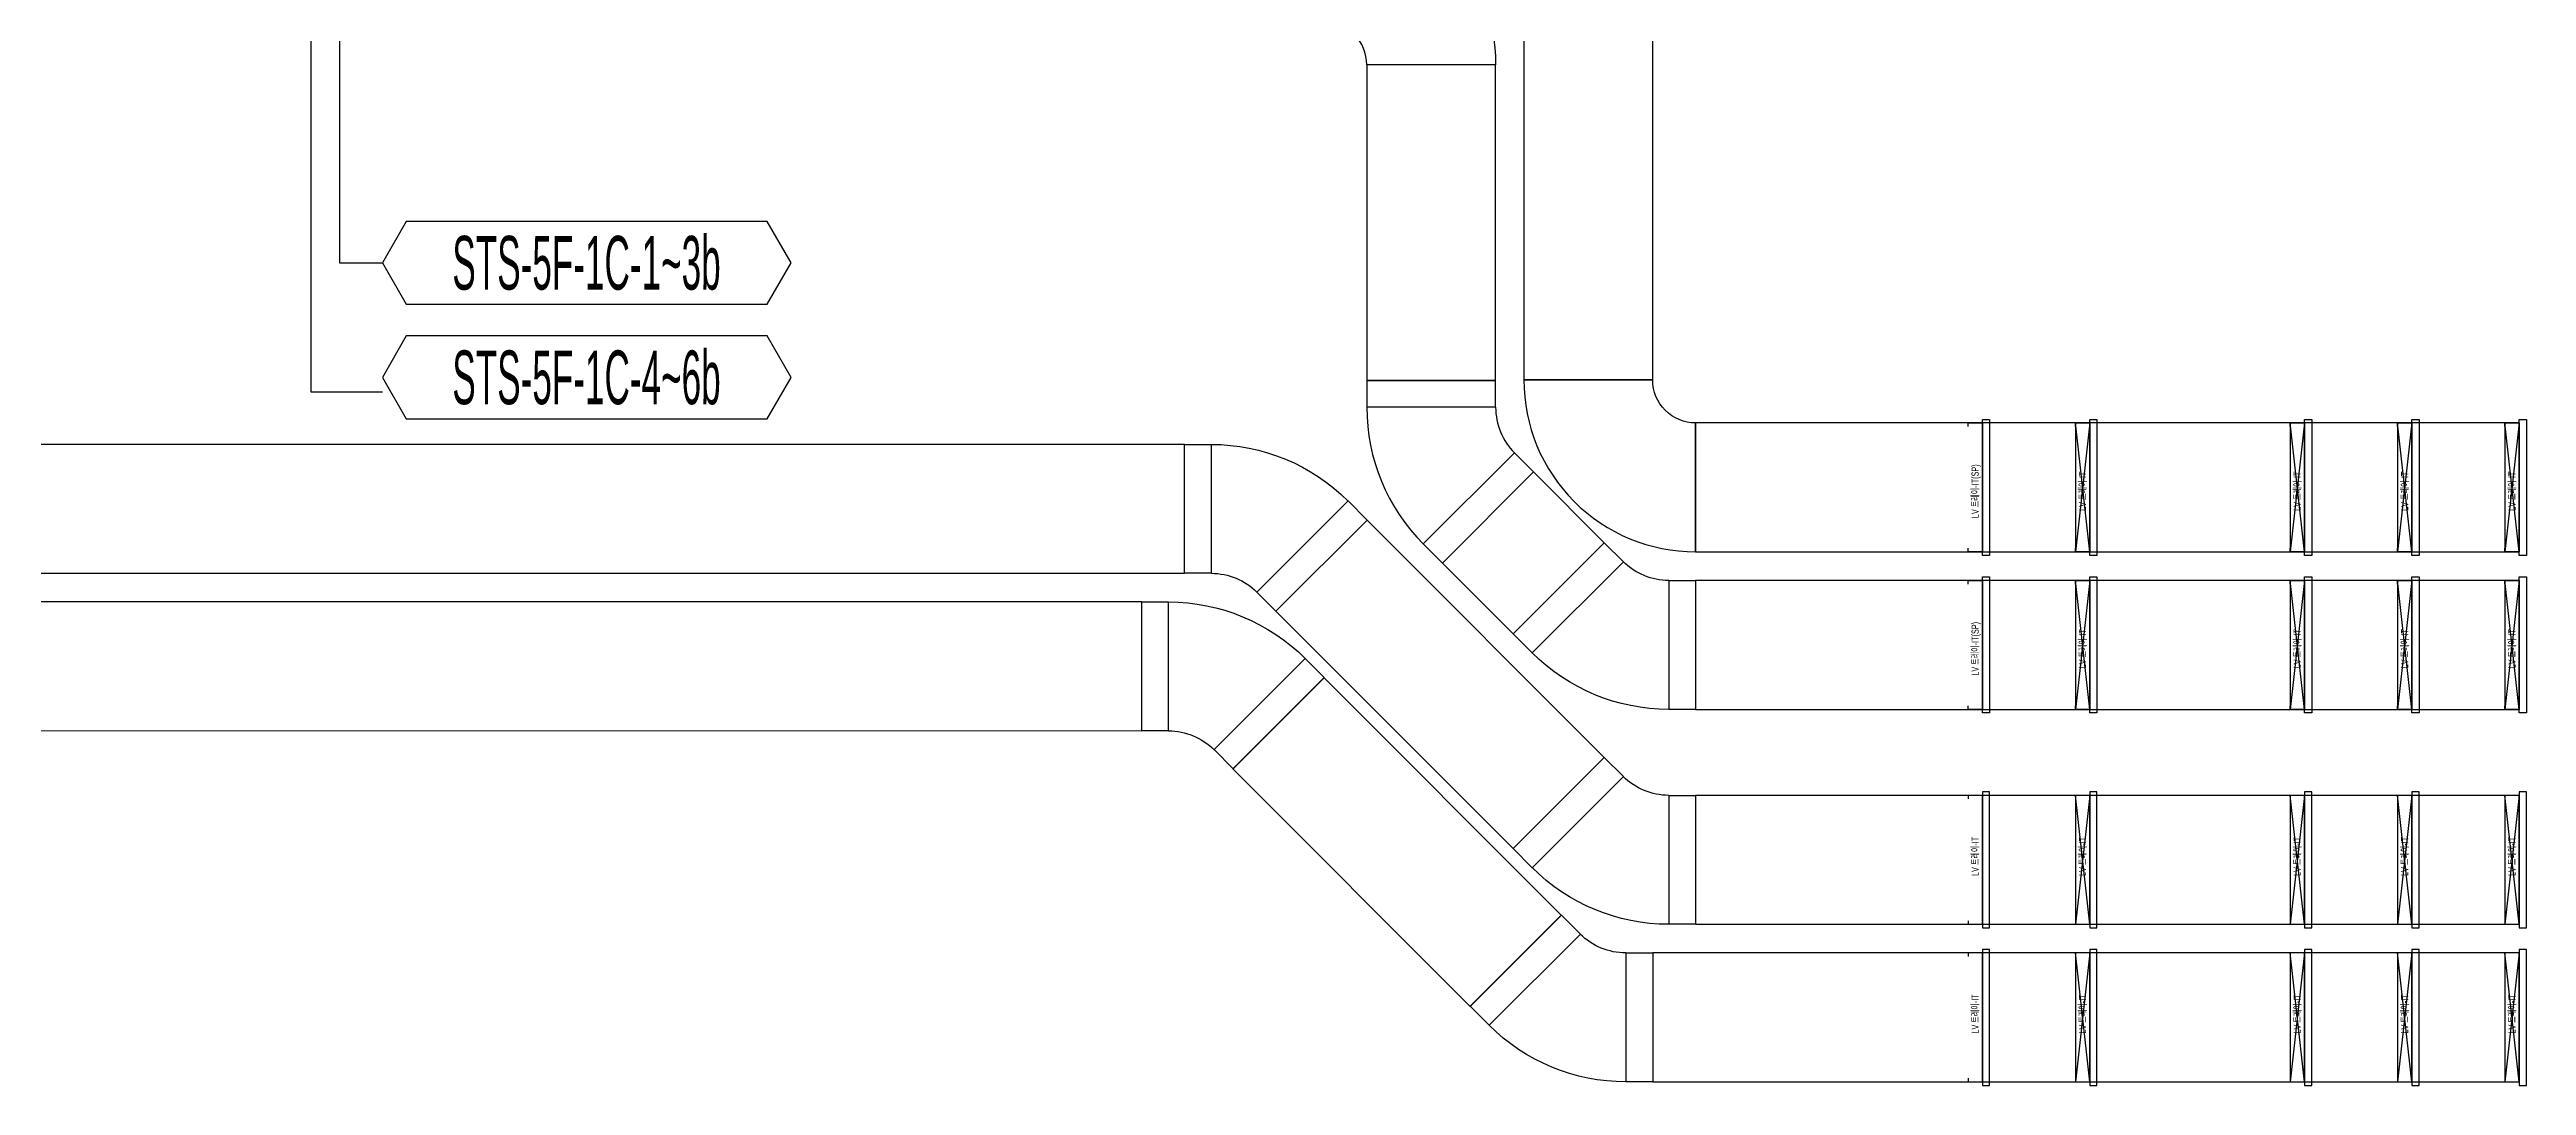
# Model space of a CAD drawing. Header units: millimetres. Extents: x 33932 to 374132, y 182625 to 847314.
# Drawn here: x 333750 to 351050, y 396825 to 404056 of the extents above; entities that cross this region are included whole.
import ezdxf
from ezdxf.enums import TextEntityAlignment as Align

# ---------------------------------------------------------------- set-up
doc = ezdxf.new("R2010")
doc.units = ezdxf.units.MM
doc.header["$LTSCALE"] = 150
for name, color, linetype in [('-----26 Electrical Cable Tray_LV_STSPDU_A', 181, 'Continuous'), ('-----26 Electrical Cable Tray_LV_STSPDU_B', 41, 'Continuous'), ('-----99 Cable Schedule', 2, 'Continuous')]:
    doc.layers.add(name, color=color, linetype=linetype)
doc.styles.add('ELEC', font='')
doc.styles.get('ELEC').set_extended_font_data('Dotum')

# ---------------------------------------------------------------- blocks, each defined once
blk = doc.blocks.new('A$C1dfe50b2')
at = {"layer": '-----26 Electrical Cable Tray_LV_STSPDU_B'}
for p, q in [((636, 1275), (0, 638)), ((769, 1142), (636, 1275)), ((133, 505), (769, 1142)), ((0, 638), (133, 505)), ((264, 188), (1164, 188)), ((264, 188), (264, 0)), ((1164, 0), (1164, 188)), ((264, 0), (1164, 0))]:
    blk.add_line(p, q, dxfattribs=at)
for radius, end in [(1350, 44.9921), (450, 44.9385)]:
    blk.add_arc((-186, 188), radius, 0, end, dxfattribs=at)
blk = doc.blocks.new('A$C71e5e9d3')
at = {"layer": '-----26 Electrical Cable Tray_LV_STSPDU_A'}
for p, q in [((636, 1275), (0, 638)), ((769, 1142), (636, 1275)), ((133, 505), (769, 1142)), ((0, 638), (133, 505)), ((264, 188), (1164, 188)), ((264, 188), (264, 0)), ((1164, 0), (1164, 188)), ((264, 0), (1164, 0))]:
    blk.add_line(p, q, dxfattribs=at)
for radius, end in [(1350, 44.9921), (450, 44.9385)]:
    blk.add_arc((-186, 188), radius, 0, end, dxfattribs=at)

msp = doc.modelspace()

# ---------------------------------------------------------------- linework, layer by layer
at = {"layer": '-----26 Electrical Cable Tray_LV_STSPDU_A'}
msp.add_lwpolyline([(342950, 403950), (342950, 403950, 0.414214), (342650, 404250), (342650, 404250), (342650, 405150, -0.414214), (343850, 403950)], format="xyb", close=True, dxfattribs=at)
msp.add_lwpolyline([(342950, 403950), (342950, 403950, 0.414214), (342650, 404250), (342650, 404250), (342650, 405150, -0.414214), (343850, 403950)], format="xyb", close=True, dxfattribs=at)
msp.add_lwpolyline([(342950, 403950), (342950, 403950, 0.414214), (342650, 404250), (342650, 404250), (342650, 405150, -0.414214), (343850, 403950)], format="xyb", close=True, dxfattribs=at)
msp.add_lwpolyline([(342950, 403950), (342950, 403950, 0.414214), (342650, 404250), (342650, 404250), (342650, 405150, -0.414214), (343850, 403950)], format="xyb", close=True, dxfattribs=at)
msp.add_lwpolyline([(342950, 401747), (343850, 401747), (343850, 403950), (342950, 403950)], close=True, dxfattribs=at)
msp.add_lwpolyline([(342950, 401747), (343850, 401747), (343850, 403950), (342950, 403950)], close=True, dxfattribs=at)
at = {"layer": '-----26 Electrical Cable Tray_LV_STSPDU_A', "elevation": 0}
for points in [[(342950, 401747), (343850, 401747), (343850, 403950), (342950, 403950)], [(342950, 401747), (343850, 401747), (343850, 403950), (342950, 403950)], [(315674, 401302), (315674, 400402), (341677, 400400), (341677, 401300)], [(315674, 401302), (315674, 400402), (341677, 400400), (341677, 401300)], [(315674, 401300), (315674, 400400), (341677, 400400), (341677, 401300)], [(315674, 401300), (315674, 400400), (341677, 400400), (341677, 401300)], [(344114, 401108), (343478, 400472), (343972, 399978), (344608, 400614)], [(344114, 401108), (343478, 400472), (343972, 399978), (344608, 400614)], [(344114, 401108), (343478, 400472), (343972, 399978), (344608, 400614)], [(344114, 401108), (343478, 400472), (343972, 399978), (344608, 400614)], [(342952, 400772), (342315, 400136), (343972, 398478), (344608, 399114)], [(342952, 400772), (342315, 400136), (343972, 398478), (344608, 399114)], [(342952, 400772), (342315, 400136), (343972, 398478), (344608, 399114)], [(342952, 400772), (342315, 400136), (343972, 398478), (344608, 399114)], [(345247, 400350), (345247, 399450), (349500, 399450), (349500, 400350)], [(345247, 400350), (345247, 399450), (348000, 399450), (348000, 400350)], [(345247, 400350), (345247, 399450), (351000, 399450), (351000, 400350)], [(345247, 400350), (345247, 399450), (350250, 399450), (350250, 400350)], [(348000, 399450), (348000, 400350), (347900, 400350), (347900, 399450)], [(349500, 399450), (349500, 400350), (349400, 400350), (349400, 399450)], [(350250, 399450), (350250, 400350), (350150, 400350), (350150, 399450)], [(351000, 399450), (351000, 400350), (350900, 400350), (350900, 399450)], [(345247, 398850), (345247, 397950), (349500, 397950), (349500, 398850)], [(345247, 398850), (345247, 397950), (348000, 397950), (348000, 398850)], [(345247, 398850), (345247, 397950), (351000, 397950), (351000, 398850)], [(345247, 398850), (345247, 397950), (350250, 397950), (350250, 398850)], [(348000, 397950), (348000, 398850), (347900, 398850), (347900, 397950)], [(349500, 397950), (349500, 398850), (349400, 398850), (349400, 397950)], [(350250, 397950), (350250, 398850), (350150, 398850), (350150, 397950)], [(351000, 397950), (351000, 398850), (350900, 398850), (350900, 397950)]]:
    msp.add_lwpolyline(points, close=True, dxfattribs=at)
for points in [[(348000, 399450), (347900, 400350)], [(348000, 400350), (347900, 399450)], [(349500, 399450), (349400, 400350)], [(349500, 400350), (349400, 399450)], [(350250, 399450), (350150, 400350)], [(350250, 400350), (350150, 399450)], [(351000, 399450), (350900, 400350)], [(351000, 400350), (350900, 399450)], [(348000, 397950), (347900, 398850)], [(348000, 398850), (347900, 397950)], [(349500, 397950), (349400, 398850)], [(349500, 398850), (349400, 397950)], [(350250, 397950), (350150, 398850)], [(350250, 398850), (350150, 397950)], [(351000, 397950), (350900, 398850)], [(351000, 398850), (350900, 397950)]]:
    msp.add_lwpolyline(points, dxfattribs=at)
at = {"layer": '-----26 Electrical Cable Tray_LV_STSPDU_B', "elevation": 0}
for points in [[(344947, 416050), (344047, 416050), (344047, 401750), (344947, 401750)], [(344947, 416050), (344047, 416050), (344047, 401750), (344947, 401750)], [(344947, 416050), (344047, 416050), (344047, 401750), (344947, 401750)], [(344947, 416050), (344047, 416050), (344047, 401750), (344947, 401750)], [(345247, 401450), (345247, 400550), (349500, 400550), (349500, 401450)], [(345247, 401450), (345247, 400550), (348000, 400550), (348000, 401450)], [(345247, 401450), (345247, 400550), (351000, 400550), (351000, 401450)], [(345247, 401450), (345247, 400550), (350250, 400550), (350250, 401450)], [(348000, 400550), (348000, 401450), (347900, 401450), (347900, 400550)], [(349500, 400550), (349500, 401450), (349400, 401450), (349400, 400550)], [(350250, 400550), (350250, 401450), (350150, 401450), (350150, 400550)], [(351000, 400550), (351000, 401450), (350900, 401450), (350900, 400550)], [(318849, 400202), (318849, 399302), (341378, 399300), (341378, 400200)], [(318849, 400202), (318849, 399302), (341378, 399300), (341378, 400200)], [(318849, 400202), (318849, 399302), (341378, 399300), (341378, 400200)], [(318849, 400202), (318849, 399302), (341378, 399300), (341378, 400200)], [(342652, 399671), (342015, 399035), (343672, 397377), (344308, 398014)], [(342652, 399671), (342015, 399035), (343672, 397377), (344308, 398014)], [(342652, 399671), (342015, 399035), (343672, 397377), (344308, 398014)], [(342652, 399671), (342015, 399035), (343672, 397377), (344308, 398014)], [(348000, 396850), (348000, 397750), (347900, 397750), (347900, 396850)], [(349500, 396850), (349500, 397750), (349400, 397750), (349400, 396850)], [(350250, 396850), (350250, 397750), (350150, 397750), (350150, 396850)], [(351000, 396850), (351000, 397750), (350900, 397750), (350900, 396850)]]:
    msp.add_lwpolyline(points, close=True, dxfattribs=at)
msp.add_lwpolyline([(345247, 401450), (345247, 401450, -0.414214), (344947, 401750), (344947, 401750), (344047, 401750, 0.414214), (345247, 400550)], format="xyb", close=True, dxfattribs=at)
msp.add_lwpolyline([(345247, 401450), (345247, 401450, -0.414214), (344947, 401750), (344947, 401750), (344047, 401750, 0.414214), (345247, 400550)], format="xyb", close=True, dxfattribs=at)
msp.add_lwpolyline([(345247, 401450), (345247, 401450, -0.414214), (344947, 401750), (344947, 401750), (344047, 401750, 0.414214), (345247, 400550)], format="xyb", close=True, dxfattribs=at)
msp.add_lwpolyline([(345247, 401450), (345247, 401450, -0.414214), (344947, 401750), (344947, 401750), (344047, 401750, 0.414214), (345247, 400550)], format="xyb", close=True, dxfattribs=at)
for points in [[(348000, 400550), (347900, 401450)], [(348000, 401450), (347900, 400550)], [(349500, 400550), (349400, 401450)], [(349500, 401450), (349400, 400550)], [(350250, 400550), (350150, 401450)], [(350250, 401450), (350150, 400550)], [(351000, 400550), (350900, 401450)], [(351000, 401450), (350900, 400550)], [(348000, 396850), (347900, 397750)], [(348000, 397750), (347900, 396850)], [(349500, 396850), (349400, 397750)], [(349500, 397750), (349400, 396850)], [(350250, 396850), (350150, 397750)], [(350250, 397750), (350150, 396850)], [(351000, 396850), (350900, 397750)], [(351000, 397750), (350900, 396850)]]:
    msp.add_lwpolyline(points, dxfattribs=at)
at = {"layer": '-----26 Electrical Cable Tray_LV_STSPDU_B'}
for points in [[(344947, 397750), (344947, 396850), (349500, 396850), (349500, 397750)], [(344947, 397750), (344947, 396850), (348000, 396850), (348000, 397750)], [(344947, 397750), (344947, 396850), (351000, 396850), (351000, 397750)], [(344947, 397750), (344947, 396850), (350250, 396850), (350250, 397750)]]:
    msp.add_lwpolyline(points, close=True, dxfattribs=at)
at = {"layer": '-----99 Cable Schedule', "color": 1}
for points in [[(334674, 405368), (335774, 405368), (335774, 402568), (336074, 402568)], [(334674, 404468), (335574, 404468), (335574, 401668), (336074, 401668)]]:
    msp.add_lwpolyline(points, dxfattribs=at)
for points in [[(336241, 402857), (336074, 402568), (336241, 402279), (338763, 402279), (338930, 402568), (338763, 402857)], [(336241, 402057), (336074, 401768), (336241, 401479), (338763, 401479), (338930, 401768), (338763, 402057)]]:
    msp.add_lwpolyline(points, close=True, dxfattribs=at)
at = {"color": 0, "elevation": 0}
for points in [[(347150, 401425), (347150, 401450), (347250, 401450), (347250, 400550), (347150, 400550), (347150, 400575)], [(347250, 401475), (347300, 401475), (347300, 400525), (347250, 400525), (347250, 401475)], [(347900, 401425), (347900, 401450), (348000, 401450), (348000, 400550), (347900, 400550), (347900, 400575)], [(348000, 401475), (348050, 401475), (348050, 400525), (348000, 400525), (348000, 401475)], [(349400, 401425), (349400, 401450), (349500, 401450), (349500, 400550), (349400, 400550), (349400, 400575)], [(349500, 401475), (349550, 401475), (349550, 400525), (349500, 400525), (349500, 401475)], [(350150, 401425), (350150, 401450), (350250, 401450), (350250, 400550), (350150, 400550), (350150, 400575)], [(350250, 401475), (350300, 401475), (350300, 400525), (350250, 400525), (350250, 401475)], [(350900, 401425), (350900, 401450), (351000, 401450), (351000, 400550), (350900, 400550), (350900, 400575)], [(351000, 401475), (351050, 401475), (351050, 400525), (351000, 400525), (351000, 401475)], [(347150, 400325), (347150, 400350), (347250, 400350), (347250, 399450), (347150, 399450), (347150, 399475)], [(347250, 400375), (347300, 400375), (347300, 399425), (347250, 399425), (347250, 400375)], [(347900, 400325), (347900, 400350), (348000, 400350), (348000, 399450), (347900, 399450), (347900, 399475)], [(348000, 400375), (348050, 400375), (348050, 399425), (348000, 399425), (348000, 400375)], [(349400, 400325), (349400, 400350), (349500, 400350), (349500, 399450), (349400, 399450), (349400, 399475)], [(349500, 400375), (349550, 400375), (349550, 399425), (349500, 399425), (349500, 400375)], [(350150, 400325), (350150, 400350), (350250, 400350), (350250, 399450), (350150, 399450), (350150, 399475)], [(350250, 400375), (350300, 400375), (350300, 399425), (350250, 399425), (350250, 400375)], [(350900, 400325), (350900, 400350), (351000, 400350), (351000, 399450), (350900, 399450), (350900, 399475)], [(351000, 400375), (351050, 400375), (351050, 399425), (351000, 399425), (351000, 400375)], [(347150, 397975), (347150, 397950), (347250, 397950), (347250, 398850), (347150, 398850), (347150, 398825)], [(347250, 397925), (347300, 397925), (347300, 398875), (347250, 398875), (347250, 397925)], [(347900, 397975), (347900, 397950), (348000, 397950), (348000, 398850), (347900, 398850), (347900, 398825)], [(348000, 397925), (348050, 397925), (348050, 398875), (348000, 398875), (348000, 397925)], [(349400, 397975), (349400, 397950), (349500, 397950), (349500, 398850), (349400, 398850), (349400, 398825)], [(349500, 397925), (349550, 397925), (349550, 398875), (349500, 398875), (349500, 397925)], [(350150, 397975), (350150, 397950), (350250, 397950), (350250, 398850), (350150, 398850), (350150, 398825)], [(350250, 397925), (350300, 397925), (350300, 398875), (350250, 398875), (350250, 397925)], [(350900, 397975), (350900, 397950), (351000, 397950), (351000, 398850), (350900, 398850), (350900, 398825)], [(351000, 397925), (351050, 397925), (351050, 398875), (351000, 398875), (351000, 397925)], [(347150, 396875), (347150, 396850), (347250, 396850), (347250, 397750), (347150, 397750), (347150, 397725)], [(347250, 396825), (347300, 396825), (347300, 397775), (347250, 397775), (347250, 396825)], [(347900, 396875), (347900, 396850), (348000, 396850), (348000, 397750), (347900, 397750), (347900, 397725)], [(348000, 396825), (348050, 396825), (348050, 397775), (348000, 397775), (348000, 396825)], [(349400, 396875), (349400, 396850), (349500, 396850), (349500, 397750), (349400, 397750), (349400, 397725)], [(349500, 396825), (349550, 396825), (349550, 397775), (349500, 397775), (349500, 396825)], [(350150, 396875), (350150, 396850), (350250, 396850), (350250, 397750), (350150, 397750), (350150, 397725)], [(350250, 396825), (350300, 396825), (350300, 397775), (350250, 397775), (350250, 396825)], [(350900, 396875), (350900, 396850), (351000, 396850), (351000, 397750), (350900, 397750), (350900, 397725)], [(351000, 396825), (351050, 396825), (351050, 397775), (351000, 397775), (351000, 396825)]]:
    msp.add_lwpolyline(points, dxfattribs=at)

# ---------------------------------------------------------------- block references
at = {"layer": '-----26 Electrical Cable Tray_LV_STSPDU_A', "rotation": 180}
msp.add_blockref('A$C71e5e9d3', (344114, 401747), dxfattribs=at)
msp.add_blockref('A$C71e5e9d3', (344114, 401747), dxfattribs=at)
msp.add_blockref('A$C71e5e9d3', (344114, 401747), dxfattribs=at)
msp.add_blockref('A$C71e5e9d3', (344114, 401747), dxfattribs=at)
at = {"layer": '-----26 Electrical Cable Tray_LV_STSPDU_A', "xscale": -1}
for p, rotation in [((341677, 400136), 270), ((341677, 400136), 270), ((341677, 400136), 270), ((341677, 400136), 270), ((345247, 400614), 90), ((345247, 400614), 90), ((345247, 400614), 90), ((345247, 400614), 90), ((345247, 399114), 90), ((345247, 399114), 90), ((345247, 399114), 90), ((345247, 399114), 90)]:
    msp.add_blockref('A$C71e5e9d3', p, dxfattribs=dict(at, rotation=rotation))
at = {"layer": '-----26 Electrical Cable Tray_LV_STSPDU_B', "xscale": -1}
for p, rotation in [((341378, 399036, 0), 270), ((341378, 399036, 0), 270), ((341378, 399036, 0), 270), ((341378, 399036, 0), 270), ((344947, 398014), 90), ((344947, 398014, 0), 90), ((344947, 398014, 0), 90), ((344947, 398014, 0), 90)]:
    msp.add_blockref('A$C1dfe50b2', p, dxfattribs=dict(at, rotation=rotation))

# ---------------------------------------------------------------- texts
at = {"layer": '-----99 Cable Schedule', "style": 'ELEC', "width": 0.5}
for s, p in [('STS-5F-1C-1~3b', (337500, 402568)), ('STS-5F-1C-4~6b', (337500, 401768))]:
    msp.add_text(s, height=375, dxfattribs=at).set_placement(p, align=Align.MIDDLE_CENTER)
at = {"color": 0, "style": 'ELEC', "width": 0.7}
for s, p in [('LV 트레이-IT(SP)', (347199, 400973)), ('LV 트레이-IT', (347949, 400973)), ('LV 트레이-IT', (349449, 400973)), ('LV 트레이-IT', (350199, 400973)), ('LV 트레이-IT', (350949, 400973)), ('LV 트레이-IT(SP)', (347199, 399873)), ('LV 트레이-IT', (347949, 399873)), ('LV 트레이-IT', (349449, 399873)), ('LV 트레이-IT', (350199, 399873)), ('LV 트레이-IT', (350949, 399873)), ('LV 트레이-IT', (347199, 398424)), ('LV 트레이-IT', (347949, 398424)), ('LV 트레이-IT', (349449, 398424)), ('LV 트레이-IT', (350199, 398424)), ('LV 트레이-IT', (350949, 398424)), ('LV 트레이-IT', (347199, 397324)), ('LV 트레이-IT', (347949, 397324)), ('LV 트레이-IT', (349449, 397324)), ('LV 트레이-IT', (350199, 397324)), ('LV 트레이-IT', (350949, 397324))]:
    msp.add_text(s, height=50, rotation=90, dxfattribs=at).set_placement(p, align=Align.MIDDLE_CENTER)

doc.saveas('drawing.dxf')
